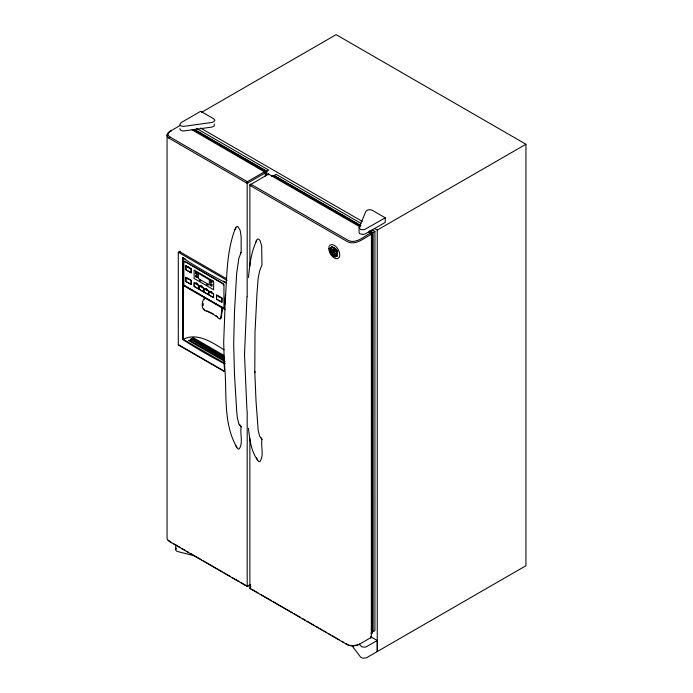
<?xml version="1.0" encoding="UTF-8"?>
<svg xmlns="http://www.w3.org/2000/svg" width="693" height="693" viewBox="0 0 693 693"><rect width="100%" height="100%" fill="white"/><g stroke="black" fill="none" stroke-linecap="round" stroke-linejoin="round"><path stroke-width="1.04" d="M180.163 251.161L178.292 252.243L178.292 344.906L224.428 371.543M182.58 339.362L182.9 257.597L182.58 339.362A500.251 288.816 0 0 0 225.052 364.007M353.491 646.058L347.626 644.862L250.104 588.565L250.294 587.872A0.944 0.589 56.2 0 0 250.537 588.435M266.008 174.939L266.008 171.691M351.723 645.408L360.689 657.207L362.976 658.246L366.406 657.822L525.935 565.722L525.935 144.239L377.269 230.067L377.269 651.55L377.269 640.514L370.842 636.806M246.959 296.968L244.508 354.634L246.959 410.732M248.466 277.477C249.766 264.44 251.212 250.597 257.527 239.007L258.723 239.102L259.927 240.393L261.668 245.686L261.971 264.934L259.667 270.746L258.186 278.136L256.964 293.676L254.998 332.259L254.79 372.678L254.764 371.422L256.038 401.438L258.186 430.492L259.667 436.235L261.971 439.414C260.646 446.457 264.302 455.344 259.927 461.59L258.723 461.495C251.039 452.347 249.809 439.76 248.466 428.335M368.754 231.921L370.885 233.169L371.405 234.225L371.335 637.603L370.738 637.69L370.738 636.919M333.238 249.792L333.731 249.333L332.683 250.312L333.853 249.064M333.437 252.191L334.511 251.914L333.506 251.854L332.796 253.456L331.687 252.356L333.679 251.1M371.405 234.225C364.267 237.82 356.289 245.625 347.626 241.779L250.104 185.481L250.433 184.702A1.377 0.832 -57.7 0 1 250.979 184.243L348.397 240.488C356.592 244.075 363.938 236.252 370.738 233.065L370.738 233.836M193.91 555.656L177.659 551.541C176.126 551.29 174.801 549.125 176.602 548.232M183.922 262.049L184.78 261.521M203.101 305.57L203.387 303.577M333.186 251.386C331.678 250.407 331.618 249.263 332.623 249.333L333.498 249.575L333.238 250.511C332.605 250.268 334.26 252.347 334.476 250.424L334.797 250.234C335.057 251.325 335.724 252.659 334.251 252.573C336.14 256.93 333.922 250.416 335.75 254.755L334.286 254.296L333.913 252.261M333.082 252.122C331.375 251.611 332.527 254.296 333.584 251.836M371.032 633.662L372.332 632.908L372.488 632.051L372.488 232.831L369.69 231.211M249.87 266.181L249.896 184.996L268.537 174.064L360.143 226.949M249.974 588.461L249.974 587.941M203.959 299.601L204.574 298.328M183.836 285.256L183.836 261.963L184.433 261.252L223.778 284.364A1.403 0.814 60 0 1 223.943 284.866L223.96 308.437L183.836 285.256L223.917 308.428M234.962 229.799L236.703 226.507L237.898 226.611L240.124 230.197L241.138 236.443L241.147 252.443L238.842 258.246L236.668 273.414L234.477 312.015L233.68 344.118L234.477 374.081L236.668 410.906L237.361 417.992L238.842 423.735L241.147 426.914C239.821 433.957 243.477 442.844 239.102 449.09L237.898 448.995C221.751 423.475 227.746 390.531 224.185 361.763L224.497 369.534L223.683 342.134L225.485 295.027L224.982 303.958C227.131 278.43 225.961 251.802 235.672 227.633M255.786 242.29L256.497 240.124M334.832 248.882C330.604 246.925 339.553 251.646 337.11 254.418C335.343 253.118 338.089 250.944 335.888 256.15L333.775 255.821L332.709 255.007L333.212 254.695M267.87 174.445L268.537 174.064L268.537 174.835M267.888 174.289L268.537 174.064M250.104 185.481L250.545 184.139L250.979 185.014M184.788 261.382L222.981 283.437M359.043 227.798L365.583 212.023C366.476 209.485 370.114 209.277 372.245 210.3L385.239 217.801L385.239 222.401L365.48 233.81L363.149 234.494L359.78 233.758L359.043 232.398L359.043 227.798L360.706 229.634L364.397 229.66L385.239 217.801M331.791 246.916C327.191 249.445 332.475 258.706 337.006 256.237M332.449 247.003C327.087 248.648 332.371 258.602 336.876 256.012M250.745 584.355L247.193 586.408L168.919 541.216L167.377 539.743L167.065 537.915L167.065 134.832L168.044 132.935L170.157 131.237L179.721 125.719M224.48 359.243L190.393 339.267L191.649 339.111L224.584 358.125M223.865 355.37L193.676 337.941L192.42 338.097L223.77 356.488M247.306 585.524L246.526 586.018L247.392 586.287A0.944 0.511 63.4 0 0 248.016 585.931L247.817 586.027M192.593 337.907L190.636 339.7L190.393 339.267M336.382 256.306C339.024 253.257 335.707 247.574 331.956 247.288M336.503 256.523C339.379 253.291 335.507 246.569 331.297 247.202M240.358 253.118L241.147 252.443M250.944 588.851L250.104 588.565M265.315 176.1L265.298 172.678L264.648 171.699L247.349 181.687A1.334 0.736 -62.1 0 0 246.821 182.146L246.691 183.013L247.306 181.67L169.75 136.885M201.49 112.379L336.122 34.65L525.935 144.239M167.065 134.832L167.377 136.66L168.919 138.132L169.75 137.656M264.917 172.323L266.484 171.414L193.806 129.452M194.386 129.392L266.822 171.214L268.745 170.106L196.301 128.283M168.919 138.132L247.193 183.324L265.315 172.86M271.509 176.213L272.808 175.459L273.631 175.753L360.369 225.831M330.422 247.973L330.925 247.687M331.869 247.063L332.363 246.769M330.578 248.155L331.081 247.869M333.957 247.678L334.459 247.392M332.718 254.981C336.815 256.722 329.703 253.491 330.596 251.412L331.089 251.126M333.203 249.887L333.705 249.601M335.36 248.891L335.862 248.596M330.578 252.009L331.081 251.724M335.871 249.766L336.469 249.367M330.812 252.928L331.306 252.642M333.073 251.507L333.671 251.161M335.135 250.364L335.629 250.078M330.951 252.876L331.445 252.59M331.176 252.884L331.678 252.599M332.952 251.88L333.619 251.594M335.308 250.554L335.802 250.268M335.395 250.779L335.897 250.494M336.382 250.563L337.006 250.208M331.297 253.794L331.791 253.508M336.374 250.987L336.867 250.701M336.798 251.412L337.292 251.126L336.876 250.277M331.869 254.6L332.449 254.184M337.274 252.295L337.768 252.009M332.571 255.154L333.22 254.738M332.51 255.31L333.012 255.024M370.383 234.043L372.643 232.735L372.643 631.184M372.981 232.545L374.93 231.419L374.93 630.639L372.981 631.765L372.981 232.545L370.183 230.934M333.238 255.734L333.74 255.448M333.212 255.925L333.714 255.63M333.957 256.393L334.459 256.107M334.65 256.471L335.143 256.176M334.684 256.687L335.187 256.401M359 644.464L371.405 637.309M377.269 640.514L365.696 647.089L362.084 646.976L359.407 644.49M369.542 231.306L372.488 232.831M205.232 297.825C201.654 299.671 200.649 309.043 205.189 310.672A30.96 13.245 10.4 0 1 219.005 318.65L220.123 318.936L221.11 318.208L222.366 310.23L222.098 307.086M248.016 182.848L247.392 181.661M359.676 644.083L356.696 645.322L350.182 645.755M359.087 644.421L353.482 646.067M190.852 339.821L191.398 339.847L190.887 340.133M225.034 361.607L188.366 340.436L189.622 340.28L224.385 360.351M250.052 184.866L250.944 184.996M200.554 128.032L362.309 221.422M374.463 228.447L377.269 230.067M360.94 223.337L276.074 174.341L274.125 175.468L360.854 225.546M372.132 229.799L374.93 231.419M359.554 225.182L274.454 176.048L273.969 176.334L295.478 188.747M369.837 231.115L372.643 232.735M272.808 175.459L360.239 225.935M193.33 129.73L200.779 134.035M202.642 135.109L209.165 138.869M211.027 139.951L254.825 165.229M256.687 166.311L263.21 170.071M297.349 189.83L312.309 198.467M314.18 199.549L320.72 203.326M322.591 204.409L358.125 224.922M369.352 231.401L371.223 232.484M192.082 129.808L265.168 172.297M179.626 251.646L226.689 278.82M178.292 252.243L227.2 280.474M183.818 258.134L185.663 259.199M223.518 281.046L225.364 282.112M197.193 272.609L195.833 271.829L195.833 273.466L197.193 274.255L197.193 272.609L197.141 274.151L195.885 273.432L195.885 271.925M210.577 281.904L211.824 282.631M210.577 285.247L211.824 285.966M225.06 309.58L183.186 285.412L183.186 339.345C197.124 332.051 212.5 342.593 224.082 349.826M191.381 338.409L224.601 357.588M182.9 339.18L225.06 363.522M178.292 344.612L224.428 371.249M239.128 424.61L240.358 425.32L241.147 426.914M249.09 585.213L250.961 586.295M171.682 542.628L168.39 540.228M173.545 543.71L180.085 547.479M181.947 548.561L184.754 550.173M186.616 551.256L188.487 552.33M190.35 553.412L201.559 559.883M203.421 560.958L222.098 571.742M223.969 572.816L230.5 576.593M232.372 577.667L238.903 581.444M240.774 582.518L247.306 586.295M251.914 589.414L258.472 593.199M260.343 594.282L271.587 600.77M273.458 601.853L292.195 612.664M294.066 613.747L300.623 617.532M302.494 618.615L305.31 620.235M307.181 621.318L313.738 625.103M315.61 626.186L318.425 627.806M320.296 628.889L322.167 629.972M324.038 631.054L326.853 632.674M328.725 633.757L330.596 634.84M332.475 635.923L339.033 639.708M341.84 641.328L343.711 642.411M345.582 643.494L348.458 645.157M219.534 318.485L220.131 318.867L220.816 317.368L221.873 309.624L221.561 307.25M222.964 283.567L223.83 285.092M334.84 248.865L332.64 247.6L331.661 247.713L330.83 249.082L331.072 250.849L330.509 249.073L330.596 251.412M169.811 136.928L168.39 135.594L168.122 134L168.997 132.337L170.911 130.804L170.911 131.575M203.664 308.948L204.6 309.892M370.885 233.169L371.387 234.043M261.183 437.82L261.971 439.414M256.497 457.908L257.527 460.204M235.672 445.408L236.703 447.713M214.432 123.969L214.068 126.109L212.023 127.07L183.42 131.003L181.064 130.579L179.782 128.629M372.332 232.917L372.332 632.908M266.822 171.214L266.822 174.463M266.484 171.414L266.484 174.662M264.648 171.699L264.648 172.47M249.87 438.002L249.87 588.218M247.193 183.324L247.193 296.795M247.193 411.339L247.193 586.408M197.141 275.996L197.141 277.495L195.885 276.767L195.833 275.173L197.193 275.953L197.193 277.59L195.833 276.81L195.885 275.268M175.684 544.663L175.684 549.679M371.335 637.603A0.944 0.546 60 0 1 370.885 637.759M206.679 310.871A31.887 13.652 10.4 0 1 213.201 313.912M215.904 315.566A31.887 13.652 10.4 0 1 217.489 316.718M225.97 282.891A500.251 288.816 0 0 1 182.58 257.779M335.1 250.805L334.658 251.264L335.1 250.805M214.735 120.071L214.068 121.518L212.023 122.47L183.42 126.403L181.064 125.979L179.799 124.775L180.977 122.687L200.736 111.278L213.73 118.78L214.735 120.071M192.879 338.652L193.425 338.669L192.879 338.652M213.635 281.306L194.118 270.045L194.118 278.456L213.635 289.726L213.635 281.306M191.259 268.711L185.767 265.549L185.767 269.82L191.259 272.99L191.259 268.711M191.086 268.815L185.923 265.835L185.923 269.724L191.086 272.713L191.086 268.815M189.076 267.879L187.855 267.169L189.076 267.879M209.312 279.695L198.389 273.38L198.389 278.621L209.312 284.927L209.312 279.695M211.876 281.089L210.525 280.31L210.525 281.947L211.876 282.727L211.876 281.089M211.876 284.433L210.525 283.654L210.525 285.282L211.876 286.07L211.876 284.433M200.849 280.795L199.627 280.093L200.849 280.795M208.03 284.944L206.817 284.243L208.03 284.944M197.193 283.654L195.972 282.952L197.193 283.654M202.035 286.452L200.814 285.741L202.035 286.452M207.016 289.327L205.795 288.626L207.016 289.327M211.789 292.082L210.568 291.381L211.789 292.082M191.259 280.353L185.767 277.191L185.767 281.462L191.259 284.632L191.259 280.353M221.959 298.077L216.476 294.915L216.476 299.185L221.959 302.356L221.959 298.077M191.086 280.457L185.923 277.477L185.923 281.367L191.086 284.347L191.086 280.457M221.795 298.181L216.623 295.201L216.623 299.09L221.795 302.079L221.795 298.181M189.146 279.582L187.924 278.872L189.146 279.582M219.984 297.384L218.763 296.673L219.984 297.384M213.626 293.91L194.109 282.64L194.109 286.443L213.626 297.713L213.626 293.91M198.839 285.551L194.248 282.9L194.248 286.365L198.839 289.016L198.839 285.551M203.725 288.366L199.125 285.715L199.125 289.18L203.725 291.831L203.725 288.366M208.602 291.19L204.011 288.531L204.011 291.996L208.602 294.646L208.602 291.19M213.479 294.005L208.888 291.355L208.888 294.811L213.479 297.462L213.479 294.005M330.015 249.757A5.336 3.075 60 0 0 335.663 256.791A5.336 3.075 60 0 0 335.663 249.246A5.336 3.075 60 0 0 330.015 249.757M328.803 248.484A7.744 4.47 60 0 0 337.015 258.697A7.744 4.47 60 0 0 337.015 247.748A7.744 4.47 60 0 0 328.803 248.484"/></g></svg>
